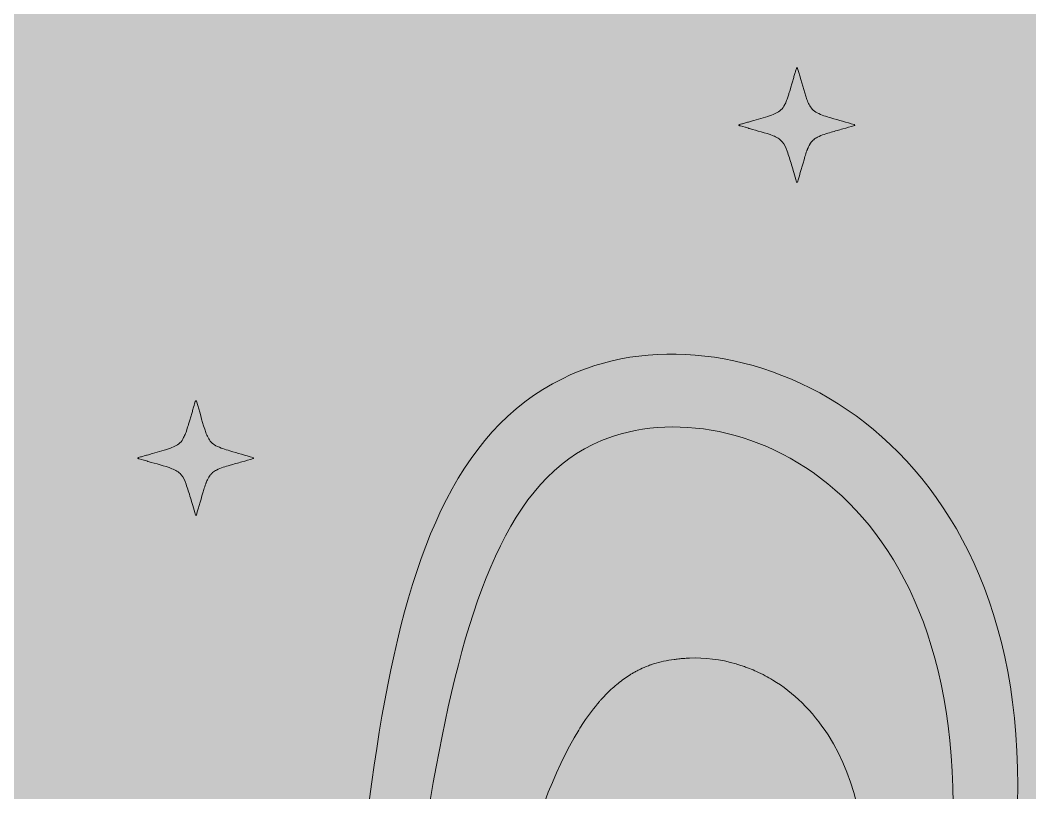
# Model space of a CAD drawing. Extents: x 254 to 755, y -942 to -58.
# Drawn here: x 504.5 to 671.2, y -675.2 to -547.7 of the extents above; entities that cross this region are included whole.
import ezdxf

# ---------------------------------------------------------------- set-up
doc = ezdxf.new("R2010")
doc.units = 0
doc.header["$MEASUREMENT"] = 0
doc.layers.add('Layer 1', color=7, linetype='Continuous', lineweight=0)

# ---------------------------------------------------------------- blocks, each defined once
blk = doc.blocks.new('Block_2')
at = {"layer": 'Layer 1', "true_color": 0x542400, "transparency": 33554687}
h = blk.add_hatch(color=38, dxfattribs=at)
h.dxf.hatch_style = 2
edge = h.paths.add_edge_path()
edge.add_spline(control_points=[(605.84, -798.76), (602.28, -795.55), (598.67, -792.59), (595.05, -789.86), (595.28, -789.58), (595.51, -789.32), (595.76, -789.02), (623.23, -756.52), (657.9, -696.84), (637.89, -665.64), (635.29, -661.6), (632.13, -658.63), (628.77, -656.59), (628.35, -656.34), (627.93, -656.11), (627.52, -655.88), (627.04, -655.63), (626.55, -655.39), (626.07, -655.17), (625.69, -655), (625.31, -654.84), (624.93, -654.69), (624.71, -654.6), (624.49, -654.51), (624.27, -654.44), (624.14, -654.39), (624, -654.34), (623.87, -654.29), (623.63, -654.21), (623.39, -654.13), (623.14, -654.06), (623.01, -654.01), (622.88, -653.97), (622.74, -653.93), (620.12, -653.16), (617.49, -652.86), (615.02, -652.95), (614.76, -652.96), (614.5, -652.98), (614.25, -653), (614.09, -653.01), (613.93, -653.02), (613.78, -653.04), (613.68, -653.04), (613.58, -653.05), (613.48, -653.06), (613.32, -653.08), (613.15, -653.1), (612.98, -653.13), (612.86, -653.14), (612.75, -653.16), (612.63, -653.17), (612.62, -653.17), (612.61, -653.18), (612.6, -653.18), (612.6, -653.18), (612.59, -653.18), (612.59, -653.18), (612.58, -653.18), (612.56, -653.18), (612.55, -653.18), (612.54, -653.19), (612.54, -653.19), (612.53, -653.19), (612.51, -653.19), (612.49, -653.2), (612.47, -653.2), (612.47, -653.2), (612.47, -653.2), (612.47, -653.2), (611.3, -653.32), (610.17, -653.57), (609.09, -653.91), (608.99, -653.95), (608.87, -653.98), (608.77, -654.02), (608.7, -654.04), (608.64, -654.07), (608.58, -654.09), (608.46, -654.13), (608.34, -654.17), (608.22, -654.22), (607.77, -654.39), (607.33, -654.58), (606.9, -654.79), (606.78, -654.84), (606.67, -654.9), (606.55, -654.96), (606.45, -655.01), (606.34, -655.07), (606.24, -655.12), (606.07, -655.22), (605.89, -655.31), (605.72, -655.41), (605.55, -655.51), (605.38, -655.61), (605.21, -655.72), (604.86, -655.94), (604.53, -656.16), (604.2, -656.39), (603.87, -656.62), (603.55, -656.87), (603.23, -657.13), (602.91, -657.39), (602.59, -657.66), (602.28, -657.94), (601.97, -658.22), (601.67, -658.51), (601.36, -658.82), (601.06, -659.12), (600.76, -659.44), (600.46, -659.76), (600.36, -659.88), (600.26, -659.99), (600.16, -660.11), (599.24, -661.17), (598.36, -662.33), (597.51, -663.59), (597.25, -663.99), (596.98, -664.41), (596.72, -664.83), (592.55, -671.58), (589.26, -680.93), (586.26, -692.02), (585.32, -695.48), (584.42, -699.12), (583.52, -702.9), (583.16, -704.42), (582.8, -705.95), (582.44, -707.51), (582.27, -708.28), (582.09, -709.07), (581.91, -709.86), (581.64, -711.04), (581.37, -712.24), (581.1, -713.45), (580.21, -717.48), (579.31, -721.62), (578.38, -725.86), (578.2, -726.71), (578.02, -727.56), (577.83, -728.42), (577.64, -729.27), (577.45, -730.13), (577.27, -730.99), (577.08, -731.86), (576.88, -732.72), (576.69, -733.59), (576.31, -735.33), (575.92, -737.08), (575.53, -738.84), (575.41, -739.39), (575.28, -739.95), (575.15, -740.5), (574.98, -741.27), (574.8, -742.05), (574.62, -742.83), (574.42, -743.72), (574.22, -744.61), (574.01, -745.5), (572.35, -752.66), (570.57, -759.95), (568.58, -767.29), (568.33, -768.21), (568.08, -769.13), (567.83, -770.05), (567.57, -770.97), (567.31, -771.89), (567.05, -772.81), (563.28, -771), (559.57, -769.39), (555.97, -767.97), (573.35, -697.66), (569.67, -629.76), (600.47, -617.07), (622.99, -607.79), (664.84, -626.06), (657.72, -691.42), (653.8, -728.13), (635, -769.98), (605.84, -798.76)], knot_values=[0, 0, 0, 0, 1, 1, 1, 2, 2, 2, 3, 3, 3, 4, 4, 4, 5, 5, 5, 6, 6, 6, 7, 7, 7, 8, 8, 8, 9, 9, 9, 10, 10, 10, 11, 11, 11, 12, 12, 12, 13, 13, 13, 14, 14, 14, 15, 15, 15, 16, 16, 16, 17, 17, 17, 18, 18, 18, 19, 19, 19, 20, 20, 20, 21, 21, 21, 22, 22, 22, 23, 23, 23, 24, 24, 24, 25, 25, 25, 26, 26, 26, 27, 27, 27, 28, 28, 28, 29, 29, 29, 30, 30, 30, 31, 31, 31, 32, 32, 32, 33, 33, 33, 34, 34, 34, 35, 35, 35, 36, 36, 36, 37, 37, 37, 38, 38, 38, 39, 39, 39, 40, 40, 40, 41, 41, 41, 42, 42, 42, 43, 43, 43, 44, 44, 44, 45, 45, 45, 46, 46, 46, 47, 47, 47, 48, 48, 48, 49, 49, 49, 50, 50, 50, 51, 51, 51, 52, 52, 52, 53, 53, 53, 54, 54, 54, 55, 55, 55, 56, 56, 56, 57, 57, 57, 58, 58, 58, 59, 59, 59, 60, 60, 60, 60], degree=3, periodic=0)
edge = h.paths.add_edge_path()
edge.add_spline(control_points=[(441.96, -772.79), (425.2, -713.96), (422.62, -656.08), (396.54, -653.2), (396.53, -653.2), (396.53, -653.2), (396.53, -653.19), (396.5, -653.19), (396.47, -653.18), (396.45, -653.18), (396.45, -653.18), (396.44, -653.18), (396.44, -653.18), (396.43, -653.18), (396.42, -653.17), (396.41, -653.17), (389.82, -652.2), (381.72, -654.12), (375.31, -660.44), (374.88, -660.86), (374.46, -661.31), (374.04, -661.77), (373.01, -662.93), (372.03, -664.22), (371.12, -665.64), (351.1, -696.84), (385.77, -756.52), (413.25, -789.02), (413.49, -789.31), (413.72, -789.58), (413.95, -789.85), (410.33, -792.58), (406.73, -795.54), (403.16, -798.75), (374.01, -769.97), (355.21, -728.13), (351.28, -691.42), (344.16, -626.06), (386.02, -607.79), (408.53, -617.07), (439.33, -629.76), (435.65, -697.65), (453.03, -767.96), (449.43, -769.38), (445.73, -770.99), (441.96, -772.79)], knot_values=[0, 0, 0, 0, 1, 1, 1, 2, 2, 2, 3, 3, 3, 4, 4, 4, 5, 5, 5, 6, 6, 6, 7, 7, 7, 8, 8, 8, 9, 9, 9, 10, 10, 10, 11, 11, 11, 12, 12, 12, 13, 13, 13, 14, 14, 14, 15, 15, 15, 15], degree=3, periodic=0)
edge = h.paths.add_edge_path()
edge.add_spline(control_points=[(669.17, -676.94), (670.9, -613.63), (621.39, -593.11), (594.02, -606.85), (558.46, -624.23), (562.79, -691.78), (552.56, -766.67), (529.44, -758.12), (511.06, -757.07), (506.79, -756.94), (506.79, -756.94), (506.32, -756.93), (506.32, -756.93), (506.15, -756.93), (505.99, -756.92), (505.83, -756.91), (505.83, -756.91), (505.65, -756.9), (505.65, -756.9), (504.91, -756.86), (504.11, -756.86), (503.34, -756.9), (503.34, -756.9), (503.17, -756.91), (503.17, -756.91), (503.01, -756.92), (502.85, -756.93), (502.69, -756.93), (502.69, -756.93), (502.22, -756.94), (502.22, -756.94), (497.95, -757.07), (479.56, -758.11), (456.44, -766.66), (446.22, -691.77), (450.55, -624.23), (414.98, -606.85), (387.62, -593.11), (338.1, -613.63), (339.84, -676.94), (341.11, -721.02), (365.87, -771.45), (401.92, -799.87), (385.47, -814.97), (369.91, -835.38), (357.92, -862.96), (348.15, -885.44), (343.07, -907.3), (342.8, -927.96), (342.74, -932.84), (342.98, -937.69), (343.53, -942.49), (343.53, -942.49), (352.12, -942.49), (352.12, -942.49), (351.52, -937.74), (351.25, -932.92), (351.31, -928.06), (351.56, -908.55), (356.41, -887.79), (365.72, -866.36), (376.48, -841.62), (390.93, -821.1), (408.9, -804.99), (408.91, -805), (408.93, -805.01), (408.94, -805.02), (409.09, -804.88), (409.25, -804.73), (409.41, -804.58), (409.4, -804.57), (409.39, -804.56), (409.38, -804.56), (420.43, -794.73), (432.8, -786.56), (446.45, -780.1), (474.17, -766.96), (497.78, -765.59), (502.4, -765.45), (502.4, -765.45), (502.62, -765.44), (502.62, -765.44), (502.7, -765.44), (502.78, -765.44), (502.85, -765.44), (503.13, -765.43), (503.4, -765.42), (503.68, -765.4), (503.68, -765.4), (503.81, -765.4), (503.81, -765.4), (504.26, -765.37), (504.76, -765.37), (505.17, -765.39), (505.17, -765.39), (505.32, -765.4), (505.32, -765.4), (505.6, -765.42), (505.88, -765.43), (506.16, -765.44), (506.23, -765.44), (506.3, -765.44), (506.38, -765.44), (506.38, -765.44), (506.6, -765.45), (506.6, -765.45), (511.23, -765.59), (534.86, -766.97), (562.57, -780.1), (576.21, -786.57), (588.58, -794.74), (599.62, -804.56), (599.61, -804.57), (599.61, -804.57), (599.6, -804.58), (599.76, -804.73), (599.91, -804.88), (600.06, -805.02), (600.08, -805.01), (600.09, -805), (600.11, -804.99), (618.07, -821.1), (632.53, -841.62), (643.28, -866.36), (654.97, -893.24), (659.57, -918.79), (657.03, -942.49), (657.03, -942.49), (665.58, -942.49), (665.58, -942.49), (668.08, -917.57), (663.22, -890.89), (651.08, -862.96), (639.09, -835.38), (623.53, -814.98), (607.07, -799.87), (643.13, -771.46), (667.89, -721.02), (669.17, -676.94)], knot_values=[0, 0, 0, 0, 1, 1, 1, 2, 2, 2, 3, 3, 3, 4, 4, 4, 5, 5, 5, 6, 6, 6, 7, 7, 7, 8, 8, 8, 9, 9, 9, 10, 10, 10, 11, 11, 11, 12, 12, 12, 13, 13, 13, 14, 14, 14, 15, 15, 15, 16, 16, 16, 17, 17, 17, 18, 18, 18, 19, 19, 19, 20, 20, 20, 21, 21, 21, 22, 22, 22, 23, 23, 23, 24, 24, 24, 25, 25, 25, 26, 26, 26, 27, 27, 27, 28, 28, 28, 29, 29, 29, 30, 30, 30, 31, 31, 31, 32, 32, 32, 33, 33, 33, 34, 34, 34, 35, 35, 35, 36, 36, 36, 37, 37, 37, 38, 38, 38, 39, 39, 39, 40, 40, 40, 41, 41, 41, 42, 42, 42, 43, 43, 43, 44, 44, 44, 45, 45, 45, 46, 46, 46, 46], degree=3, periodic=0)
at = {"layer": 'Layer 1'}
for points, knots in [([(669.17, -676.94), (670.9, -613.63), (621.39, -593.11), (594.02, -606.85), (558.46, -624.23), (562.79, -691.78), (552.56, -766.67), (529.44, -758.12), (511.06, -757.07), (506.79, -756.94), (506.79, -756.94), (506.32, -756.93), (506.32, -756.93), (506.15, -756.93), (505.99, -756.92), (505.83, -756.91), (505.83, -756.91), (505.65, -756.9), (505.65, -756.9), (504.91, -756.86), (504.11, -756.86), (503.34, -756.9), (503.34, -756.9), (503.17, -756.91), (503.17, -756.91), (503.01, -756.92), (502.85, -756.93), (502.69, -756.93), (502.69, -756.93), (502.22, -756.94), (502.22, -756.94), (497.95, -757.07), (479.56, -758.11), (456.44, -766.66), (446.22, -691.77), (450.55, -624.23), (414.98, -606.85), (387.62, -593.11), (338.1, -613.63), (339.84, -676.94), (341.11, -721.02), (365.87, -771.45), (401.92, -799.87), (385.47, -814.97), (369.91, -835.38), (357.92, -862.96), (348.15, -885.44), (343.07, -907.3), (342.8, -927.96), (342.74, -932.84), (342.98, -937.69), (343.53, -942.49), (343.53, -942.49), (352.12, -942.49), (352.12, -942.49), (351.52, -937.74), (351.25, -932.92), (351.31, -928.06), (351.56, -908.55), (356.41, -887.79), (365.72, -866.36), (376.48, -841.62), (390.93, -821.1), (408.9, -804.99), (408.91, -805), (408.93, -805.01), (408.94, -805.02), (409.09, -804.88), (409.25, -804.73), (409.41, -804.58), (409.4, -804.57), (409.39, -804.56), (409.38, -804.56), (420.43, -794.73), (432.8, -786.56), (446.45, -780.1), (474.17, -766.96), (497.78, -765.59), (502.4, -765.45), (502.4, -765.45), (502.62, -765.44), (502.62, -765.44), (502.7, -765.44), (502.78, -765.44), (502.85, -765.44), (503.13, -765.43), (503.4, -765.42), (503.68, -765.4), (503.68, -765.4), (503.81, -765.4), (503.81, -765.4), (504.26, -765.37), (504.76, -765.37), (505.17, -765.39), (505.17, -765.39), (505.32, -765.4), (505.32, -765.4), (505.6, -765.42), (505.88, -765.43), (506.16, -765.44), (506.23, -765.44), (506.3, -765.44), (506.38, -765.44), (506.38, -765.44), (506.6, -765.45), (506.6, -765.45), (511.23, -765.59), (534.86, -766.97), (562.57, -780.1), (576.21, -786.57), (588.58, -794.74), (599.62, -804.56), (599.61, -804.57), (599.61, -804.57), (599.6, -804.58), (599.76, -804.73), (599.91, -804.88), (600.06, -805.02), (600.08, -805.01), (600.09, -805), (600.11, -804.99), (618.07, -821.1), (632.53, -841.62), (643.28, -866.36), (654.97, -893.24), (659.57, -918.79), (657.03, -942.49), (657.03, -942.49), (665.58, -942.49), (665.58, -942.49), (668.08, -917.57), (663.22, -890.89), (651.08, -862.96), (639.09, -835.38), (623.53, -814.98), (607.07, -799.87), (643.13, -771.46), (667.89, -721.02), (669.17, -676.94)], [0, 0, 0, 0, 1, 1, 1, 2, 2, 2, 3, 3, 3, 4, 4, 4, 5, 5, 5, 6, 6, 6, 7, 7, 7, 8, 8, 8, 9, 9, 9, 10, 10, 10, 11, 11, 11, 12, 12, 12, 13, 13, 13, 14, 14, 14, 15, 15, 15, 16, 16, 16, 17, 17, 17, 18, 18, 18, 19, 19, 19, 20, 20, 20, 21, 21, 21, 22, 22, 22, 23, 23, 23, 24, 24, 24, 25, 25, 25, 26, 26, 26, 27, 27, 27, 28, 28, 28, 29, 29, 29, 30, 30, 30, 31, 31, 31, 32, 32, 32, 33, 33, 33, 34, 34, 34, 35, 35, 35, 36, 36, 36, 37, 37, 37, 38, 38, 38, 39, 39, 39, 40, 40, 40, 41, 41, 41, 42, 42, 42, 43, 43, 43, 44, 44, 44, 45, 45, 45, 46, 46, 46, 46]), ([(605.84, -798.76), (602.28, -795.55), (598.67, -792.59), (595.05, -789.86), (595.28, -789.58), (595.51, -789.32), (595.76, -789.02), (623.23, -756.52), (657.9, -696.84), (637.89, -665.64), (635.29, -661.6), (632.13, -658.63), (628.77, -656.59), (628.35, -656.34), (627.93, -656.11), (627.52, -655.88), (627.04, -655.63), (626.55, -655.39), (626.07, -655.17), (625.69, -655), (625.31, -654.84), (624.93, -654.69), (624.71, -654.6), (624.49, -654.51), (624.27, -654.44), (624.14, -654.39), (624, -654.34), (623.87, -654.29), (623.63, -654.21), (623.39, -654.13), (623.14, -654.06), (623.01, -654.01), (622.88, -653.97), (622.74, -653.93), (620.12, -653.16), (617.49, -652.86), (615.02, -652.95), (614.76, -652.96), (614.5, -652.98), (614.25, -653), (614.09, -653.01), (613.93, -653.02), (613.78, -653.04), (613.68, -653.04), (613.58, -653.05), (613.48, -653.06), (613.32, -653.08), (613.15, -653.1), (612.98, -653.13), (612.86, -653.14), (612.75, -653.16), (612.63, -653.17), (612.62, -653.17), (612.61, -653.18), (612.6, -653.18), (612.6, -653.18), (612.59, -653.18), (612.59, -653.18), (612.58, -653.18), (612.56, -653.18), (612.55, -653.18), (612.54, -653.19), (612.54, -653.19), (612.53, -653.19), (612.51, -653.19), (612.49, -653.2), (612.47, -653.2), (612.47, -653.2), (612.47, -653.2), (612.47, -653.2), (611.3, -653.32), (610.17, -653.57), (609.09, -653.91), (608.99, -653.95), (608.87, -653.98), (608.77, -654.02), (608.7, -654.04), (608.64, -654.07), (608.58, -654.09), (608.46, -654.13), (608.34, -654.17), (608.22, -654.22), (607.77, -654.39), (607.33, -654.58), (606.9, -654.79), (606.78, -654.84), (606.67, -654.9), (606.55, -654.96), (606.45, -655.01), (606.34, -655.07), (606.24, -655.12), (606.07, -655.22), (605.89, -655.31), (605.72, -655.41), (605.55, -655.51), (605.38, -655.61), (605.21, -655.72), (604.86, -655.94), (604.53, -656.16), (604.2, -656.39), (603.87, -656.62), (603.55, -656.87), (603.23, -657.13), (602.91, -657.39), (602.59, -657.66), (602.28, -657.94), (601.97, -658.22), (601.67, -658.51), (601.36, -658.82), (601.06, -659.12), (600.76, -659.44), (600.46, -659.76), (600.36, -659.88), (600.26, -659.99), (600.16, -660.11), (599.24, -661.17), (598.36, -662.33), (597.51, -663.59), (597.25, -663.99), (596.98, -664.41), (596.72, -664.83), (592.55, -671.58), (589.26, -680.93), (586.26, -692.02), (585.32, -695.48), (584.42, -699.12), (583.52, -702.9), (583.16, -704.42), (582.8, -705.95), (582.44, -707.51), (582.27, -708.28), (582.09, -709.07), (581.91, -709.86), (581.64, -711.04), (581.37, -712.24), (581.1, -713.45), (580.21, -717.48), (579.31, -721.62), (578.38, -725.86), (578.2, -726.71), (578.02, -727.56), (577.83, -728.42), (577.64, -729.27), (577.45, -730.13), (577.27, -730.99), (577.08, -731.86), (576.88, -732.72), (576.69, -733.59), (576.31, -735.33), (575.92, -737.08), (575.53, -738.84), (575.41, -739.39), (575.28, -739.95), (575.15, -740.5), (574.98, -741.27), (574.8, -742.05), (574.62, -742.83), (574.42, -743.72), (574.22, -744.61), (574.01, -745.5), (572.35, -752.66), (570.57, -759.95), (568.58, -767.29), (568.33, -768.21), (568.08, -769.13), (567.83, -770.05), (567.57, -770.97), (567.31, -771.89), (567.05, -772.81), (563.28, -771), (559.57, -769.39), (555.97, -767.97), (573.35, -697.66), (569.67, -629.76), (600.47, -617.07), (622.99, -607.79), (664.84, -626.06), (657.72, -691.42), (653.8, -728.13), (635, -769.98), (605.84, -798.76)], [0, 0, 0, 0, 1, 1, 1, 2, 2, 2, 3, 3, 3, 4, 4, 4, 5, 5, 5, 6, 6, 6, 7, 7, 7, 8, 8, 8, 9, 9, 9, 10, 10, 10, 11, 11, 11, 12, 12, 12, 13, 13, 13, 14, 14, 14, 15, 15, 15, 16, 16, 16, 17, 17, 17, 18, 18, 18, 19, 19, 19, 20, 20, 20, 21, 21, 21, 22, 22, 22, 23, 23, 23, 24, 24, 24, 25, 25, 25, 26, 26, 26, 27, 27, 27, 28, 28, 28, 29, 29, 29, 30, 30, 30, 31, 31, 31, 32, 32, 32, 33, 33, 33, 34, 34, 34, 35, 35, 35, 36, 36, 36, 37, 37, 37, 38, 38, 38, 39, 39, 39, 40, 40, 40, 41, 41, 41, 42, 42, 42, 43, 43, 43, 44, 44, 44, 45, 45, 45, 46, 46, 46, 47, 47, 47, 48, 48, 48, 49, 49, 49, 50, 50, 50, 51, 51, 51, 52, 52, 52, 53, 53, 53, 54, 54, 54, 55, 55, 55, 56, 56, 56, 57, 57, 57, 58, 58, 58, 59, 59, 59, 60, 60, 60, 60]), ([(612.59, -653.18), (612.59, -653.18), (612.6, -653.18), (612.6, -653.18), (612.57, -653.18), (612.55, -653.18), (612.53, -653.19), (612.53, -653.19), (612.54, -653.19), (612.54, -653.18), (612.56, -653.18), (612.58, -653.18), (612.59, -653.18)], [0, 0, 0, 0, 1, 1, 1, 2, 2, 2, 3, 3, 3, 4, 4, 4, 4]), ([(612.63, -653.17), (612.74, -653.16), (612.86, -653.14), (612.98, -653.13), (612.85, -653.14), (612.72, -653.16), (612.6, -653.18), (612.61, -653.18), (612.62, -653.17), (612.63, -653.17)], [0, 0, 0, 0, 1, 1, 1, 2, 2, 2, 3, 3, 3, 3])]:
    blk.add_open_spline(points, degree=3, knots=knots, dxfattribs=at)
blk = doc.blocks.new('Block_1')
at = {"layer": 'Layer 1', "true_color": 0xffdab2, "transparency": 33554687}
h = blk.add_hatch(color=41, dxfattribs=at)
h.dxf.hatch_style = 2
edge = h.paths.add_edge_path()
edge.add_spline(control_points=[(504.39, -89.95), (515.29, -89.95), (523.36, -98.87), (523.82, -109.4), (524.29, -119.91), (514.55, -128.85), (504.39, -128.85), (493.47, -128.85), (485.39, -119.94), (484.93, -109.4), (484.46, -98.9), (494.21, -89.95), (504.39, -89.95)], knot_values=[0, 0, 0, 0, 1, 1, 1, 2, 2, 2, 3, 3, 3, 4, 4, 4, 4], degree=3, periodic=0)
edge = h.paths.add_edge_path()
edge.add_spline(control_points=[(754.96, -238.63), (753.72, -204.64), (725.78, -177.48), (691.51, -177.48), (691.51, -177.48), (685.59, -177.48), (685.59, -177.48), (684.36, -146.07), (658.52, -121.02), (626.83, -121.02), (626.83, -121.02), (584.67, -121.02), (584.67, -121.02), (576.16, -84.61), (543.51, -57.51), (504.49, -57.51), (465.49, -57.51), (432.84, -84.61), (424.33, -121.02), (424.33, -121.02), (382.17, -121.02), (382.17, -121.02), (365.94, -121.02), (351.22, -127.61), (340.58, -138.24), (330.48, -148.36), (324.04, -162.19), (323.41, -177.48), (323.41, -177.48), (317.5, -177.48), (317.5, -177.48), (299.95, -177.48), (284.08, -184.58), (272.58, -196.08), (261.6, -207.07), (254.64, -222.02), (254.04, -238.63), (254.01, -239.41), (253.99, -240.19), (253.99, -240.98), (253.99, -240.98), (253.99, -914.95), (253.99, -914.95), (253.99, -930.16), (266.3, -942.49), (281.52, -942.49), (281.52, -942.49), (727.48, -942.49), (727.48, -942.49), (742.7, -942.49), (755.01, -930.16), (755.01, -914.95), (755.01, -914.95), (755.01, -240.98), (755.01, -240.98), (755.01, -240.19), (754.99, -239.41), (754.96, -238.63)], knot_values=[0, 0, 0, 0, 1, 1, 1, 2, 2, 2, 3, 3, 3, 4, 4, 4, 5, 5, 5, 6, 6, 6, 7, 7, 7, 8, 8, 8, 9, 9, 9, 10, 10, 10, 11, 11, 11, 12, 12, 12, 13, 13, 13, 14, 14, 14, 15, 15, 15, 16, 16, 16, 17, 17, 17, 18, 18, 18, 19, 19, 19, 19], degree=3, periodic=0)
at = {"layer": 'Layer 1'}
blk.add_open_spline([(754.96, -238.63), (753.72, -204.64), (725.78, -177.48), (691.51, -177.48), (691.51, -177.48), (685.59, -177.48), (685.59, -177.48), (684.36, -146.07), (658.52, -121.02), (626.83, -121.02), (626.83, -121.02), (584.67, -121.02), (584.67, -121.02), (576.16, -84.61), (543.51, -57.51), (504.49, -57.51), (465.49, -57.51), (432.84, -84.61), (424.33, -121.02), (424.33, -121.02), (382.17, -121.02), (382.17, -121.02), (365.94, -121.02), (351.22, -127.61), (340.58, -138.24), (330.48, -148.36), (324.04, -162.19), (323.41, -177.48), (323.41, -177.48), (317.5, -177.48), (317.5, -177.48), (299.95, -177.48), (284.08, -184.58), (272.58, -196.08), (261.6, -207.07), (254.64, -222.02), (254.04, -238.63), (254.01, -239.41), (253.99, -240.19), (253.99, -240.98), (253.99, -240.98), (253.99, -914.95), (253.99, -914.95), (253.99, -930.16), (266.3, -942.49), (281.52, -942.49), (281.52, -942.49), (727.48, -942.49), (727.48, -942.49), (742.7, -942.49), (755.01, -930.16), (755.01, -914.95), (755.01, -914.95), (755.01, -240.98), (755.01, -240.98), (755.01, -240.19), (754.99, -239.41), (754.96, -238.63)], degree=3, knots=[0, 0, 0, 0, 1, 1, 1, 2, 2, 2, 3, 3, 3, 4, 4, 4, 5, 5, 5, 6, 6, 6, 7, 7, 7, 8, 8, 8, 9, 9, 9, 10, 10, 10, 11, 11, 11, 12, 12, 12, 13, 13, 13, 14, 14, 14, 15, 15, 15, 16, 16, 16, 17, 17, 17, 18, 18, 18, 19, 19, 19, 19], dxfattribs=at)
blk.add_blockref('Block_2', (0, 0), dxfattribs=at)
blk = doc.blocks.new('Block_0')
at = {"layer": 'Layer 1', "true_color": 0x542400, "transparency": 33554687}
h = blk.add_hatch(color=38, dxfattribs=at)
h.dxf.hatch_style = 2
edge = h.paths.add_edge_path()
edge.add_spline(control_points=[(642.24, -564.91), (642.23, -564.91), (642.22, -564.91), (642.21, -564.9), (640.93, -564.54), (639.65, -564.17), (638.37, -563.8), (637.59, -563.57), (636.8, -563.35), (636.08, -562.96), (635.78, -562.8), (635.5, -562.61), (635.28, -562.36), (634.87, -561.89), (634.61, -561.35), (634.41, -560.77), (633.89, -559.31), (633.52, -557.81), (633.07, -556.33), (633.07, -556.33), (633.07, -556.32), (633.07, -556.32), (633.07, -556.32), (632.85, -555.63), (632.85, -555.63), (632.85, -555.62), (632.85, -555.61), (632.84, -555.6), (632.82, -555.56), (632.77, -555.55), (632.73, -555.56), (632.7, -555.57), (632.67, -555.59), (632.66, -555.63), (632.66, -555.63), (632.52, -556.1), (632.52, -556.1), (632.5, -556.17), (632.49, -556.23), (632.47, -556.3), (632.47, -556.3), (632.47, -556.3), (632.47, -556.3), (632.47, -556.3), (632.37, -556.62), (632.37, -556.62), (632.3, -556.84), (632.23, -557.06), (632.18, -557.29), (632.18, -557.29), (632.02, -557.83), (632.02, -557.83), (631.98, -557.94), (631.95, -558.05), (631.92, -558.17), (631.88, -558.3), (631.84, -558.43), (631.81, -558.56), (631.81, -558.56), (631.81, -558.57), (631.81, -558.57), (631.81, -558.57), (631.57, -559.39), (631.57, -559.39), (631.57, -559.39), (631.57, -559.39), (631.57, -559.39), (631.51, -559.55), (631.45, -559.71), (631.41, -559.88), (631.41, -559.88), (631.13, -560.72), (631.13, -560.72), (631.13, -560.72), (631.13, -560.72), (631.13, -560.72), (631.1, -560.8), (631.07, -560.88), (631.05, -560.95), (630.97, -561.19), (630.84, -561.4), (630.74, -561.62), (630.59, -561.94), (630.39, -562.24), (630.12, -562.48), (629.6, -562.93), (628.98, -563.22), (628.33, -563.43), (627.82, -563.6), (627.3, -563.76), (626.78, -563.91), (626.78, -563.91), (625.61, -564.24), (625.61, -564.24), (625.61, -564.24), (625.39, -564.31), (625.39, -564.31), (625.39, -564.31), (625.27, -564.34), (625.27, -564.34), (625.27, -564.34), (625.06, -564.4), (625.06, -564.4), (625.06, -564.4), (625.06, -564.4), (625.06, -564.4), (625.06, -564.4), (624.94, -564.43), (624.94, -564.43), (624.94, -564.43), (624.73, -564.49), (624.73, -564.49), (624.73, -564.49), (624.73, -564.49), (624.73, -564.49), (624.73, -564.49), (624.6, -564.53), (624.6, -564.53), (624.6, -564.53), (624.4, -564.59), (624.4, -564.59), (624.4, -564.59), (623.77, -564.77), (623.77, -564.77), (623.77, -564.77), (623.77, -564.77), (623.77, -564.77), (623.77, -564.77), (623.77, -564.77), (623.77, -564.77), (623.77, -564.77), (623.65, -564.8), (623.65, -564.8), (623.65, -564.8), (623.65, -564.8), (623.65, -564.8), (623.65, -564.8), (623.65, -564.8), (623.65, -564.8), (623.65, -564.8), (623.23, -564.92), (623.23, -564.92), (623.21, -564.92), (623.2, -564.93), (623.19, -564.94), (623.18, -564.95), (623.18, -564.97), (623.18, -564.99), (623.18, -565), (623.18, -565.01), (623.18, -565.02), (623.19, -565.04), (623.2, -565.05), (623.23, -565.06), (623.23, -565.06), (623.23, -565.06), (623.23, -565.06), (623.23, -565.06), (623.29, -565.08), (623.29, -565.08), (623.29, -565.08), (623.29, -565.08), (623.29, -565.08), (623.29, -565.08), (623.35, -565.1), (623.35, -565.1), (623.35, -565.1), (623.41, -565.11), (623.41, -565.11), (623.41, -565.11), (623.41, -565.11), (623.41, -565.11), (623.41, -565.11), (624.19, -565.34), (624.19, -565.34), (624.19, -565.34), (624.19, -565.34), (624.19, -565.34), (624.2, -565.35), (624.21, -565.35), (624.22, -565.35), (624.22, -565.35), (624.22, -565.35), (624.22, -565.35), (624.23, -565.35), (624.23, -565.36), (624.24, -565.36), (624.24, -565.36), (624.24, -565.36), (624.24, -565.36), (624.24, -565.36), (624.76, -565.51), (624.76, -565.51), (624.76, -565.51), (624.76, -565.51), (624.76, -565.51), (624.81, -565.53), (624.85, -565.54), (624.9, -565.56), (626.21, -565.95), (627.54, -566.25), (628.82, -566.74), (629.39, -566.96), (629.91, -567.26), (630.33, -567.74), (630.72, -568.19), (630.96, -568.72), (631.15, -569.28), (631.39, -570.03), (631.63, -570.79), (631.87, -571.55), (632, -571.97), (632.11, -572.4), (632.24, -572.82), (632.39, -573.34), (632.54, -573.85), (632.7, -574.4), (632.71, -574.43), (632.74, -574.45), (632.77, -574.45), (632.8, -574.45), (632.83, -574.43), (632.84, -574.4), (633.26, -573), (633.67, -571.6), (634.08, -570.2), (634.18, -569.88), (634.27, -569.56), (634.39, -569.24), (634.39, -569.24), (634.4, -569.2), (634.43, -569.13), (634.44, -569.12), (634.44, -569.11), (634.45, -569.09), (634.46, -569.07), (634.47, -569.05), (634.48, -569.02), (634.48, -569.01), (634.48, -569), (634.49, -569), (634.5, -568.97), (634.51, -568.95), (634.52, -568.92), (634.61, -568.72), (634.74, -568.44), (634.89, -568.17), (634.89, -568.17), (634.9, -568.16), (634.9, -568.16), (634.97, -568.04), (635.04, -567.93), (635.12, -567.82), (635.12, -567.82), (635.12, -567.81), (635.13, -567.81), (635.23, -567.68), (635.34, -567.56), (635.46, -567.45), (635.46, -567.45), (635.46, -567.45), (635.46, -567.45), (635.49, -567.43), (635.51, -567.42), (635.52, -567.4), (635.53, -567.4), (635.53, -567.4), (635.53, -567.4), (635.72, -567.24), (635.93, -567.1), (636.16, -566.98), (636.87, -566.61), (637.64, -566.4), (638.4, -566.17), (639.05, -565.98), (639.7, -565.81), (640.35, -565.62), (640.98, -565.44), (641.61, -565.26), (642.24, -565.07), (642.24, -565.07), (642.24, -565.07), (642.24, -565.07), (642.32, -565.05), (642.32, -564.94), (642.24, -564.91)], knot_values=[0, 0, 0, 0, 1, 1, 1, 2, 2, 2, 3, 3, 3, 4, 4, 4, 5, 5, 5, 6, 6, 6, 7, 7, 7, 8, 8, 8, 9, 9, 9, 10, 10, 10, 11, 11, 11, 12, 12, 12, 13, 13, 13, 14, 14, 14, 15, 15, 15, 16, 16, 16, 17, 17, 17, 18, 18, 18, 19, 19, 19, 20, 20, 20, 21, 21, 21, 22, 22, 22, 23, 23, 23, 24, 24, 24, 25, 25, 25, 26, 26, 26, 27, 27, 27, 28, 28, 28, 29, 29, 29, 30, 30, 30, 31, 31, 31, 32, 32, 32, 33, 33, 33, 34, 34, 34, 35, 35, 35, 36, 36, 36, 37, 37, 37, 38, 38, 38, 39, 39, 39, 40, 40, 40, 41, 41, 41, 42, 42, 42, 43, 43, 43, 44, 44, 44, 45, 45, 45, 46, 46, 46, 47, 47, 47, 48, 48, 48, 49, 49, 49, 50, 50, 50, 51, 51, 51, 52, 52, 52, 53, 53, 53, 54, 54, 54, 55, 55, 55, 56, 56, 56, 57, 57, 57, 58, 58, 58, 59, 59, 59, 60, 60, 60, 61, 61, 61, 62, 62, 62, 63, 63, 63, 64, 64, 64, 65, 65, 65, 66, 66, 66, 67, 67, 67, 68, 68, 68, 69, 69, 69, 70, 70, 70, 71, 71, 71, 72, 72, 72, 73, 73, 73, 74, 74, 74, 75, 75, 75, 76, 76, 76, 77, 77, 77, 78, 78, 78, 79, 79, 79, 80, 80, 80, 81, 81, 81, 82, 82, 82, 83, 83, 83, 84, 84, 84, 85, 85, 85, 86, 86, 86, 87, 87, 87, 88, 88, 88, 89, 89, 89, 90, 90, 90, 91, 91, 91, 92, 92, 92, 93, 93, 93, 94, 94, 94, 95, 95, 95, 95], degree=3, periodic=0)
h = blk.add_hatch(color=38, dxfattribs=at)
h.dxf.hatch_style = 2
edge = h.paths.add_edge_path()
edge.add_spline(control_points=[(542.98, -619.87), (542.97, -619.86), (542.97, -619.86), (542.96, -619.86), (541.68, -619.49), (540.4, -619.13), (539.12, -618.75), (538.34, -618.52), (537.55, -618.3), (536.83, -617.91), (536.53, -617.75), (536.25, -617.56), (536.02, -617.31), (535.62, -616.85), (535.36, -616.3), (535.15, -615.72), (534.64, -614.26), (534.27, -612.76), (533.81, -611.28), (533.81, -611.28), (533.81, -611.28), (533.81, -611.28), (533.81, -611.28), (533.6, -610.58), (533.6, -610.58), (533.6, -610.57), (533.59, -610.56), (533.59, -610.56), (533.56, -610.52), (533.52, -610.5), (533.48, -610.51), (533.45, -610.52), (533.42, -610.55), (533.41, -610.58), (533.41, -610.58), (533.27, -611.06), (533.27, -611.06), (533.25, -611.12), (533.23, -611.19), (533.22, -611.25), (533.22, -611.25), (533.21, -611.25), (533.21, -611.25), (533.21, -611.25), (533.12, -611.57), (533.12, -611.57), (533.05, -611.79), (532.98, -612.02), (532.93, -612.24), (532.93, -612.24), (532.77, -612.78), (532.77, -612.78), (532.73, -612.9), (532.69, -613.01), (532.66, -613.12), (532.63, -613.25), (532.59, -613.38), (532.55, -613.51), (532.55, -613.51), (532.55, -613.52), (532.55, -613.52), (532.55, -613.52), (532.31, -614.34), (532.31, -614.34), (532.31, -614.34), (532.31, -614.34), (532.31, -614.34), (532.26, -614.51), (532.2, -614.67), (532.15, -614.83), (532.15, -614.83), (531.88, -615.68), (531.88, -615.68), (531.88, -615.68), (531.88, -615.68), (531.88, -615.68), (531.85, -615.75), (531.82, -615.83), (531.79, -615.91), (531.71, -616.14), (531.59, -616.35), (531.49, -616.57), (531.33, -616.9), (531.14, -617.2), (530.87, -617.43), (530.35, -617.88), (529.73, -618.17), (529.08, -618.38), (528.56, -618.55), (528.04, -618.71), (527.52, -618.87), (527.52, -618.87), (526.36, -619.2), (526.36, -619.2), (526.36, -619.2), (526.13, -619.26), (526.13, -619.26), (526.13, -619.26), (526.02, -619.29), (526.02, -619.29), (526.02, -619.29), (525.8, -619.35), (525.8, -619.35), (525.8, -619.35), (525.8, -619.35), (525.8, -619.35), (525.8, -619.35), (525.69, -619.39), (525.69, -619.39), (525.69, -619.39), (525.47, -619.45), (525.47, -619.45), (525.47, -619.45), (525.47, -619.45), (525.47, -619.45), (525.47, -619.45), (525.35, -619.48), (525.35, -619.48), (525.35, -619.48), (525.15, -619.54), (525.15, -619.54), (525.15, -619.54), (524.51, -619.72), (524.51, -619.72), (524.51, -619.72), (524.51, -619.72), (524.51, -619.72), (524.51, -619.72), (524.51, -619.72), (524.51, -619.72), (524.51, -619.72), (524.4, -619.75), (524.4, -619.75), (524.4, -619.75), (524.39, -619.75), (524.39, -619.75), (524.39, -619.75), (524.39, -619.75), (524.39, -619.75), (524.39, -619.75), (523.98, -619.87), (523.98, -619.87), (523.96, -619.88), (523.95, -619.89), (523.94, -619.89), (523.93, -619.91), (523.92, -619.93), (523.92, -619.94), (523.92, -619.95), (523.92, -619.96), (523.93, -619.97), (523.93, -619.99), (523.95, -620.01), (523.98, -620.01), (523.98, -620.01), (523.98, -620.01), (523.98, -620.01), (523.98, -620.01), (524.04, -620.03), (524.04, -620.03), (524.04, -620.03), (524.04, -620.03), (524.04, -620.03), (524.04, -620.03), (524.1, -620.05), (524.1, -620.05), (524.1, -620.05), (524.16, -620.07), (524.16, -620.07), (524.16, -620.07), (524.16, -620.07), (524.16, -620.07), (524.16, -620.07), (524.93, -620.3), (524.93, -620.3), (524.93, -620.3), (524.93, -620.3), (524.93, -620.3), (524.94, -620.3), (524.96, -620.3), (524.97, -620.31), (524.97, -620.31), (524.97, -620.31), (524.97, -620.31), (524.97, -620.31), (524.98, -620.31), (524.99, -620.31), (524.99, -620.31), (524.99, -620.31), (524.99, -620.31), (524.99, -620.31), (525.51, -620.46), (525.51, -620.46), (525.51, -620.46), (525.51, -620.46), (525.51, -620.46), (525.55, -620.48), (525.6, -620.5), (525.65, -620.51), (526.95, -620.9), (528.29, -621.2), (529.56, -621.7), (530.14, -621.92), (530.66, -622.22), (531.07, -622.69), (531.46, -623.15), (531.71, -623.67), (531.89, -624.23), (532.14, -624.99), (532.38, -625.74), (532.61, -626.5), (532.74, -626.92), (532.86, -627.35), (532.99, -627.77), (533.14, -628.29), (533.29, -628.81), (533.45, -629.35), (533.46, -629.38), (533.49, -629.4), (533.52, -629.4), (533.55, -629.4), (533.58, -629.38), (533.59, -629.35), (534, -627.95), (534.41, -626.55), (534.83, -625.16), (534.92, -624.83), (535.02, -624.51), (535.14, -624.19), (535.14, -624.19), (535.15, -624.15), (535.18, -624.09), (535.18, -624.07), (535.19, -624.06), (535.19, -624.05), (535.2, -624.02), (535.21, -624), (535.22, -623.98), (535.23, -623.97), (535.23, -623.96), (535.23, -623.95), (535.24, -623.93), (535.25, -623.9), (535.27, -623.88), (535.35, -623.67), (535.48, -623.39), (535.64, -623.12), (535.64, -623.12), (535.64, -623.12), (535.64, -623.12), (535.71, -623), (535.79, -622.88), (535.86, -622.78), (535.87, -622.77), (535.87, -622.77), (535.87, -622.76), (535.97, -622.63), (536.08, -622.52), (536.21, -622.41), (536.21, -622.41), (536.21, -622.41), (536.21, -622.41), (536.23, -622.39), (536.25, -622.37), (536.27, -622.35), (536.27, -622.35), (536.27, -622.35), (536.27, -622.35), (536.47, -622.19), (536.68, -622.05), (536.91, -621.93), (537.62, -621.56), (538.39, -621.35), (539.15, -621.13), (539.79, -620.93), (540.45, -620.76), (541.1, -620.57), (541.73, -620.39), (542.36, -620.21), (542.98, -620.03), (542.98, -620.03), (542.98, -620.03), (542.98, -620.03), (543.06, -620), (543.06, -619.89), (542.98, -619.87)], knot_values=[0, 0, 0, 0, 1, 1, 1, 2, 2, 2, 3, 3, 3, 4, 4, 4, 5, 5, 5, 6, 6, 6, 7, 7, 7, 8, 8, 8, 9, 9, 9, 10, 10, 10, 11, 11, 11, 12, 12, 12, 13, 13, 13, 14, 14, 14, 15, 15, 15, 16, 16, 16, 17, 17, 17, 18, 18, 18, 19, 19, 19, 20, 20, 20, 21, 21, 21, 22, 22, 22, 23, 23, 23, 24, 24, 24, 25, 25, 25, 26, 26, 26, 27, 27, 27, 28, 28, 28, 29, 29, 29, 30, 30, 30, 31, 31, 31, 32, 32, 32, 33, 33, 33, 34, 34, 34, 35, 35, 35, 36, 36, 36, 37, 37, 37, 38, 38, 38, 39, 39, 39, 40, 40, 40, 41, 41, 41, 42, 42, 42, 43, 43, 43, 44, 44, 44, 45, 45, 45, 46, 46, 46, 47, 47, 47, 48, 48, 48, 49, 49, 49, 50, 50, 50, 51, 51, 51, 52, 52, 52, 53, 53, 53, 54, 54, 54, 55, 55, 55, 56, 56, 56, 57, 57, 57, 58, 58, 58, 59, 59, 59, 60, 60, 60, 61, 61, 61, 62, 62, 62, 63, 63, 63, 64, 64, 64, 65, 65, 65, 66, 66, 66, 67, 67, 67, 68, 68, 68, 69, 69, 69, 70, 70, 70, 71, 71, 71, 72, 72, 72, 73, 73, 73, 74, 74, 74, 75, 75, 75, 76, 76, 76, 77, 77, 77, 78, 78, 78, 79, 79, 79, 80, 80, 80, 81, 81, 81, 82, 82, 82, 83, 83, 83, 84, 84, 84, 85, 85, 85, 86, 86, 86, 87, 87, 87, 88, 88, 88, 89, 89, 89, 90, 90, 90, 91, 91, 91, 92, 92, 92, 93, 93, 93, 94, 94, 94, 95, 95, 95, 95], degree=3, periodic=0)
at = {"layer": 'Layer 1'}
for points in [[(642.24, -564.91), (642.23, -564.91), (642.22, -564.91), (642.21, -564.9), (640.93, -564.54), (639.65, -564.17), (638.37, -563.8), (637.59, -563.57), (636.8, -563.35), (636.08, -562.96), (635.78, -562.8), (635.5, -562.61), (635.28, -562.36), (634.87, -561.89), (634.61, -561.35), (634.41, -560.77), (633.89, -559.31), (633.52, -557.81), (633.07, -556.33), (633.07, -556.33), (633.07, -556.32), (633.07, -556.32), (633.07, -556.32), (632.85, -555.63), (632.85, -555.63), (632.85, -555.62), (632.85, -555.61), (632.84, -555.6), (632.82, -555.56), (632.77, -555.55), (632.73, -555.56), (632.7, -555.57), (632.67, -555.59), (632.66, -555.63), (632.66, -555.63), (632.52, -556.1), (632.52, -556.1), (632.5, -556.17), (632.49, -556.23), (632.47, -556.3), (632.47, -556.3), (632.47, -556.3), (632.47, -556.3), (632.47, -556.3), (632.37, -556.62), (632.37, -556.62), (632.3, -556.84), (632.23, -557.06), (632.18, -557.29), (632.18, -557.29), (632.02, -557.83), (632.02, -557.83), (631.98, -557.94), (631.95, -558.05), (631.92, -558.17), (631.88, -558.3), (631.84, -558.43), (631.81, -558.56), (631.81, -558.56), (631.81, -558.57), (631.81, -558.57), (631.81, -558.57), (631.57, -559.39), (631.57, -559.39), (631.57, -559.39), (631.57, -559.39), (631.57, -559.39), (631.51, -559.55), (631.45, -559.71), (631.41, -559.88), (631.41, -559.88), (631.13, -560.72), (631.13, -560.72), (631.13, -560.72), (631.13, -560.72), (631.13, -560.72), (631.1, -560.8), (631.07, -560.88), (631.05, -560.95), (630.97, -561.19), (630.84, -561.4), (630.74, -561.62), (630.59, -561.94), (630.39, -562.24), (630.12, -562.48), (629.6, -562.93), (628.98, -563.22), (628.33, -563.43), (627.82, -563.6), (627.3, -563.76), (626.78, -563.91), (626.78, -563.91), (625.61, -564.24), (625.61, -564.24), (625.61, -564.24), (625.39, -564.31), (625.39, -564.31), (625.39, -564.31), (625.27, -564.34), (625.27, -564.34), (625.27, -564.34), (625.06, -564.4), (625.06, -564.4), (625.06, -564.4), (625.06, -564.4), (625.06, -564.4), (625.06, -564.4), (624.94, -564.43), (624.94, -564.43), (624.94, -564.43), (624.73, -564.49), (624.73, -564.49), (624.73, -564.49), (624.73, -564.49), (624.73, -564.49), (624.73, -564.49), (624.6, -564.53), (624.6, -564.53), (624.6, -564.53), (624.4, -564.59), (624.4, -564.59), (624.4, -564.59), (623.77, -564.77), (623.77, -564.77), (623.77, -564.77), (623.77, -564.77), (623.77, -564.77), (623.77, -564.77), (623.77, -564.77), (623.77, -564.77), (623.77, -564.77), (623.65, -564.8), (623.65, -564.8), (623.65, -564.8), (623.65, -564.8), (623.65, -564.8), (623.65, -564.8), (623.65, -564.8), (623.65, -564.8), (623.65, -564.8), (623.23, -564.92), (623.23, -564.92), (623.21, -564.92), (623.2, -564.93), (623.19, -564.94), (623.18, -564.95), (623.18, -564.97), (623.18, -564.99), (623.18, -565), (623.18, -565.01), (623.18, -565.02), (623.19, -565.04), (623.2, -565.05), (623.23, -565.06), (623.23, -565.06), (623.23, -565.06), (623.23, -565.06), (623.23, -565.06), (623.29, -565.08), (623.29, -565.08), (623.29, -565.08), (623.29, -565.08), (623.29, -565.08), (623.29, -565.08), (623.35, -565.1), (623.35, -565.1), (623.35, -565.1), (623.41, -565.11), (623.41, -565.11), (623.41, -565.11), (623.41, -565.11), (623.41, -565.11), (623.41, -565.11), (624.19, -565.34), (624.19, -565.34), (624.19, -565.34), (624.19, -565.34), (624.19, -565.34), (624.2, -565.35), (624.21, -565.35), (624.22, -565.35), (624.22, -565.35), (624.22, -565.35), (624.22, -565.35), (624.23, -565.35), (624.23, -565.36), (624.24, -565.36), (624.24, -565.36), (624.24, -565.36), (624.24, -565.36), (624.24, -565.36), (624.76, -565.51), (624.76, -565.51), (624.76, -565.51), (624.76, -565.51), (624.76, -565.51), (624.81, -565.53), (624.85, -565.54), (624.9, -565.56), (626.21, -565.95), (627.54, -566.25), (628.82, -566.74), (629.39, -566.96), (629.91, -567.26), (630.33, -567.74), (630.72, -568.19), (630.96, -568.72), (631.15, -569.28), (631.39, -570.03), (631.63, -570.79), (631.87, -571.55), (632, -571.97), (632.11, -572.4), (632.24, -572.82), (632.39, -573.34), (632.54, -573.85), (632.7, -574.4), (632.71, -574.43), (632.74, -574.45), (632.77, -574.45), (632.8, -574.45), (632.83, -574.43), (632.84, -574.4), (633.26, -573), (633.67, -571.6), (634.08, -570.2), (634.18, -569.88), (634.27, -569.56), (634.39, -569.24), (634.39, -569.24), (634.4, -569.2), (634.43, -569.13), (634.44, -569.12), (634.44, -569.11), (634.45, -569.09), (634.46, -569.07), (634.47, -569.05), (634.48, -569.02), (634.48, -569.01), (634.48, -569), (634.49, -569), (634.5, -568.97), (634.51, -568.95), (634.52, -568.92), (634.61, -568.72), (634.74, -568.44), (634.89, -568.17), (634.89, -568.17), (634.9, -568.16), (634.9, -568.16), (634.97, -568.04), (635.04, -567.93), (635.12, -567.82), (635.12, -567.82), (635.12, -567.81), (635.13, -567.81), (635.23, -567.68), (635.34, -567.56), (635.46, -567.45), (635.46, -567.45), (635.46, -567.45), (635.46, -567.45), (635.49, -567.43), (635.51, -567.42), (635.52, -567.4), (635.53, -567.4), (635.53, -567.4), (635.53, -567.4), (635.72, -567.24), (635.93, -567.1), (636.16, -566.98), (636.87, -566.61), (637.64, -566.4), (638.4, -566.17), (639.05, -565.98), (639.7, -565.81), (640.35, -565.62), (640.98, -565.44), (641.61, -565.26), (642.24, -565.07), (642.24, -565.07), (642.24, -565.07), (642.24, -565.07), (642.32, -565.05), (642.32, -564.94), (642.24, -564.91)], [(542.98, -619.87), (542.97, -619.86), (542.97, -619.86), (542.96, -619.86), (541.68, -619.49), (540.4, -619.13), (539.12, -618.75), (538.34, -618.52), (537.55, -618.3), (536.83, -617.91), (536.53, -617.75), (536.25, -617.56), (536.02, -617.31), (535.62, -616.85), (535.36, -616.3), (535.15, -615.72), (534.64, -614.26), (534.27, -612.76), (533.81, -611.28), (533.81, -611.28), (533.81, -611.28), (533.81, -611.28), (533.81, -611.28), (533.6, -610.58), (533.6, -610.58), (533.6, -610.57), (533.59, -610.56), (533.59, -610.56), (533.56, -610.52), (533.52, -610.5), (533.48, -610.51), (533.45, -610.52), (533.42, -610.55), (533.41, -610.58), (533.41, -610.58), (533.27, -611.06), (533.27, -611.06), (533.25, -611.12), (533.23, -611.19), (533.22, -611.25), (533.22, -611.25), (533.21, -611.25), (533.21, -611.25), (533.21, -611.25), (533.12, -611.57), (533.12, -611.57), (533.05, -611.79), (532.98, -612.02), (532.93, -612.24), (532.93, -612.24), (532.77, -612.78), (532.77, -612.78), (532.73, -612.9), (532.69, -613.01), (532.66, -613.12), (532.63, -613.25), (532.59, -613.38), (532.55, -613.51), (532.55, -613.51), (532.55, -613.52), (532.55, -613.52), (532.55, -613.52), (532.31, -614.34), (532.31, -614.34), (532.31, -614.34), (532.31, -614.34), (532.31, -614.34), (532.26, -614.51), (532.2, -614.67), (532.15, -614.83), (532.15, -614.83), (531.88, -615.68), (531.88, -615.68), (531.88, -615.68), (531.88, -615.68), (531.88, -615.68), (531.85, -615.75), (531.82, -615.83), (531.79, -615.91), (531.71, -616.14), (531.59, -616.35), (531.49, -616.57), (531.33, -616.9), (531.14, -617.2), (530.87, -617.43), (530.35, -617.88), (529.73, -618.17), (529.08, -618.38), (528.56, -618.55), (528.04, -618.71), (527.52, -618.87), (527.52, -618.87), (526.36, -619.2), (526.36, -619.2), (526.36, -619.2), (526.13, -619.26), (526.13, -619.26), (526.13, -619.26), (526.02, -619.29), (526.02, -619.29), (526.02, -619.29), (525.8, -619.35), (525.8, -619.35), (525.8, -619.35), (525.8, -619.35), (525.8, -619.35), (525.8, -619.35), (525.69, -619.39), (525.69, -619.39), (525.69, -619.39), (525.47, -619.45), (525.47, -619.45), (525.47, -619.45), (525.47, -619.45), (525.47, -619.45), (525.47, -619.45), (525.35, -619.48), (525.35, -619.48), (525.35, -619.48), (525.15, -619.54), (525.15, -619.54), (525.15, -619.54), (524.51, -619.72), (524.51, -619.72), (524.51, -619.72), (524.51, -619.72), (524.51, -619.72), (524.51, -619.72), (524.51, -619.72), (524.51, -619.72), (524.51, -619.72), (524.4, -619.75), (524.4, -619.75), (524.4, -619.75), (524.39, -619.75), (524.39, -619.75), (524.39, -619.75), (524.39, -619.75), (524.39, -619.75), (524.39, -619.75), (523.98, -619.87), (523.98, -619.87), (523.96, -619.88), (523.95, -619.89), (523.94, -619.89), (523.93, -619.91), (523.92, -619.93), (523.92, -619.94), (523.92, -619.95), (523.92, -619.96), (523.93, -619.97), (523.93, -619.99), (523.95, -620.01), (523.98, -620.01), (523.98, -620.01), (523.98, -620.01), (523.98, -620.01), (523.98, -620.01), (524.04, -620.03), (524.04, -620.03), (524.04, -620.03), (524.04, -620.03), (524.04, -620.03), (524.04, -620.03), (524.1, -620.05), (524.1, -620.05), (524.1, -620.05), (524.16, -620.07), (524.16, -620.07), (524.16, -620.07), (524.16, -620.07), (524.16, -620.07), (524.16, -620.07), (524.93, -620.3), (524.93, -620.3), (524.93, -620.3), (524.93, -620.3), (524.93, -620.3), (524.94, -620.3), (524.96, -620.3), (524.97, -620.31), (524.97, -620.31), (524.97, -620.31), (524.97, -620.31), (524.97, -620.31), (524.98, -620.31), (524.99, -620.31), (524.99, -620.31), (524.99, -620.31), (524.99, -620.31), (524.99, -620.31), (525.51, -620.46), (525.51, -620.46), (525.51, -620.46), (525.51, -620.46), (525.51, -620.46), (525.55, -620.48), (525.6, -620.5), (525.65, -620.51), (526.95, -620.9), (528.29, -621.2), (529.56, -621.7), (530.14, -621.92), (530.66, -622.22), (531.07, -622.69), (531.46, -623.15), (531.71, -623.67), (531.89, -624.23), (532.14, -624.99), (532.38, -625.74), (532.61, -626.5), (532.74, -626.92), (532.86, -627.35), (532.99, -627.77), (533.14, -628.29), (533.29, -628.81), (533.45, -629.35), (533.46, -629.38), (533.49, -629.4), (533.52, -629.4), (533.55, -629.4), (533.58, -629.38), (533.59, -629.35), (534, -627.95), (534.41, -626.55), (534.83, -625.16), (534.92, -624.83), (535.02, -624.51), (535.14, -624.19), (535.14, -624.19), (535.15, -624.15), (535.18, -624.09), (535.18, -624.07), (535.19, -624.06), (535.19, -624.05), (535.2, -624.02), (535.21, -624), (535.22, -623.98), (535.23, -623.97), (535.23, -623.96), (535.23, -623.95), (535.24, -623.93), (535.25, -623.9), (535.27, -623.88), (535.35, -623.67), (535.48, -623.39), (535.64, -623.12), (535.64, -623.12), (535.64, -623.12), (535.64, -623.12), (535.71, -623), (535.79, -622.88), (535.86, -622.78), (535.87, -622.77), (535.87, -622.77), (535.87, -622.76), (535.97, -622.63), (536.08, -622.52), (536.21, -622.41), (536.21, -622.41), (536.21, -622.41), (536.21, -622.41), (536.23, -622.39), (536.25, -622.37), (536.27, -622.35), (536.27, -622.35), (536.27, -622.35), (536.27, -622.35), (536.47, -622.19), (536.68, -622.05), (536.91, -621.93), (537.62, -621.56), (538.39, -621.35), (539.15, -621.13), (539.79, -620.93), (540.45, -620.76), (541.1, -620.57), (541.73, -620.39), (542.36, -620.21), (542.98, -620.03), (542.98, -620.03), (542.98, -620.03), (542.98, -620.03), (543.06, -620), (543.06, -619.89), (542.98, -619.87)]]:
    blk.add_open_spline(points, degree=3, knots=[0, 0, 0, 0, 1, 1, 1, 2, 2, 2, 3, 3, 3, 4, 4, 4, 5, 5, 5, 6, 6, 6, 7, 7, 7, 8, 8, 8, 9, 9, 9, 10, 10, 10, 11, 11, 11, 12, 12, 12, 13, 13, 13, 14, 14, 14, 15, 15, 15, 16, 16, 16, 17, 17, 17, 18, 18, 18, 19, 19, 19, 20, 20, 20, 21, 21, 21, 22, 22, 22, 23, 23, 23, 24, 24, 24, 25, 25, 25, 26, 26, 26, 27, 27, 27, 28, 28, 28, 29, 29, 29, 30, 30, 30, 31, 31, 31, 32, 32, 32, 33, 33, 33, 34, 34, 34, 35, 35, 35, 36, 36, 36, 37, 37, 37, 38, 38, 38, 39, 39, 39, 40, 40, 40, 41, 41, 41, 42, 42, 42, 43, 43, 43, 44, 44, 44, 45, 45, 45, 46, 46, 46, 47, 47, 47, 48, 48, 48, 49, 49, 49, 50, 50, 50, 51, 51, 51, 52, 52, 52, 53, 53, 53, 54, 54, 54, 55, 55, 55, 56, 56, 56, 57, 57, 57, 58, 58, 58, 59, 59, 59, 60, 60, 60, 61, 61, 61, 62, 62, 62, 63, 63, 63, 64, 64, 64, 65, 65, 65, 66, 66, 66, 67, 67, 67, 68, 68, 68, 69, 69, 69, 70, 70, 70, 71, 71, 71, 72, 72, 72, 73, 73, 73, 74, 74, 74, 75, 75, 75, 76, 76, 76, 77, 77, 77, 78, 78, 78, 79, 79, 79, 80, 80, 80, 81, 81, 81, 82, 82, 82, 83, 83, 83, 84, 84, 84, 85, 85, 85, 86, 86, 86, 87, 87, 87, 88, 88, 88, 89, 89, 89, 90, 90, 90, 91, 91, 91, 92, 92, 92, 93, 93, 93, 94, 94, 94, 95, 95, 95, 95], dxfattribs=at)
blk.add_blockref('Block_1', (0, 0), dxfattribs=at)

msp = doc.modelspace()

# ---------------------------------------------------------------- block references
at = {"layer": 'Layer 1'}
msp.add_blockref('Block_0', (0, 0), dxfattribs=at)

doc.saveas('drawing.dxf')
